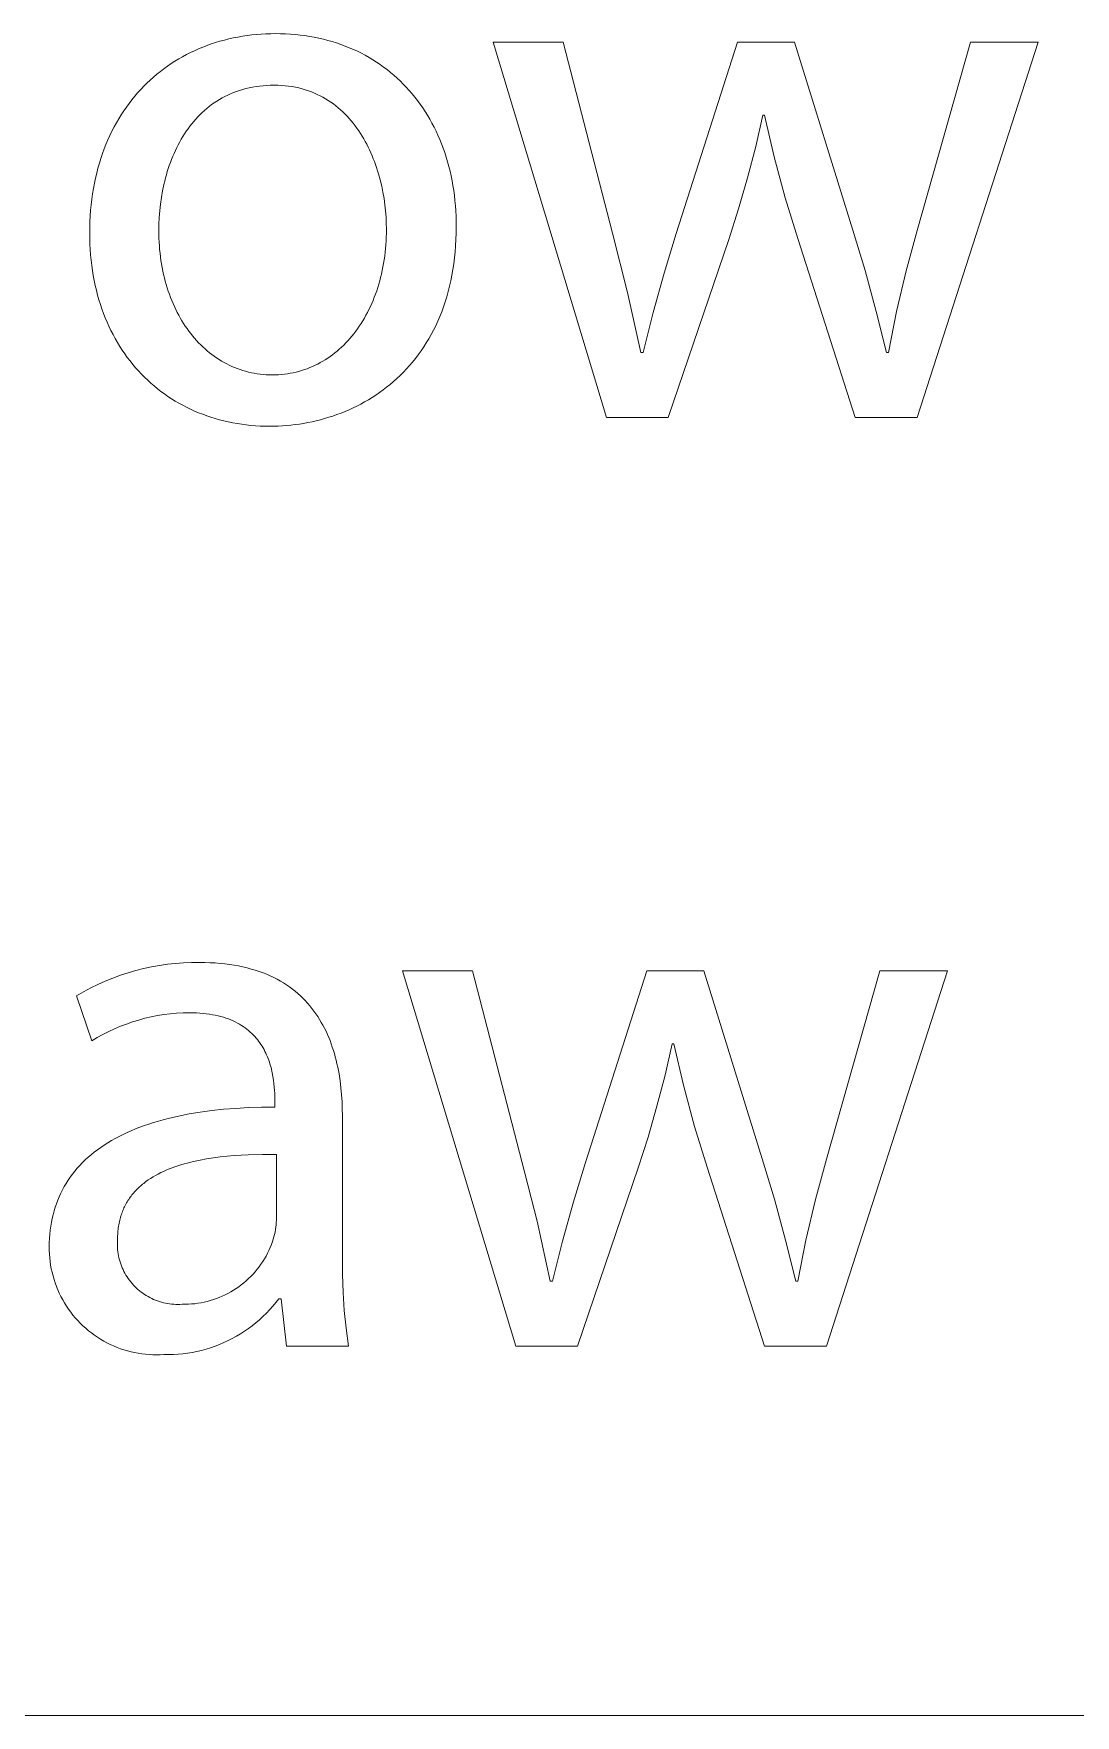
# Model space of a CAD drawing. Header units: millimetres. Extents: x 1434 to 4837, y 1889 to 4267.
# Drawn here: x 4215.5 to 4261.3, y 1889.5 to 1963.4 of the extents above; entities that cross this region are included whole.
import ezdxf

# ---------------------------------------------------------------- set-up
doc = ezdxf.new("R2010")
doc.units = ezdxf.units.MM
doc.header["$MEASUREMENT"] = 0
doc.layers.add('Domyślny', color=7, linetype='Continuous', true_color=0x000000)

msp = doc.modelspace()

# ---------------------------------------------------------------- linework, layer by layer
at = {"layer": 'Domyślny', "color": 18, "lineweight": 15, "true_color": 0x000000}
for p, q in [((4223.49, 1962.979), (4223.681, 1963.037)), ((4223.681, 1963.037), (4223.875, 1963.09)), ((4223.875, 1963.09), (4224.071, 1963.139)), ((4224.071, 1963.139), (4224.268, 1963.183)), ((4224.268, 1963.183), (4224.468, 1963.222)), ((4224.468, 1963.222), (4224.669, 1963.257)), ((4224.669, 1963.257), (4224.873, 1963.288)), ((4224.873, 1963.288), (4225.078, 1963.313)), ((4225.078, 1963.313), (4225.284, 1963.335)), ((4225.284, 1963.335), (4225.493, 1963.351)), ((4225.493, 1963.351), (4225.703, 1963.363)), ((4225.703, 1963.363), (4225.914, 1963.37)), ((4225.914, 1963.37), (4226.127, 1963.372)), ((4226.127, 1963.372), (4226.348, 1963.37)), ((4226.348, 1963.37), (4226.566, 1963.362)), ((4226.566, 1963.362), (4226.783, 1963.35)), ((4226.783, 1963.35), (4226.997, 1963.332)), ((4226.997, 1963.332), (4227.208, 1963.31)), ((4227.208, 1963.31), (4227.417, 1963.283)), ((4227.417, 1963.283), (4227.624, 1963.251)), ((4227.624, 1963.251), (4227.828, 1963.214)), ((4227.828, 1963.214), (4228.03, 1963.173)), ((4228.03, 1963.173), (4228.229, 1963.127)), ((4228.229, 1963.127), (4228.425, 1963.076)), ((4228.425, 1963.076), (4228.619, 1963.021)), ((4228.619, 1963.021), (4228.81, 1962.961)), ((4221.871, 1962.262), (4222.041, 1962.359)), ((4222.041, 1962.359), (4222.213, 1962.452)), ((4222.213, 1962.452), (4222.388, 1962.54)), ((4222.388, 1962.54), (4222.566, 1962.624)), ((4222.566, 1962.624), (4222.746, 1962.704)), ((4222.746, 1962.704), (4222.928, 1962.779)), ((4222.928, 1962.779), (4223.113, 1962.85)), ((4223.113, 1962.85), (4223.3, 1962.917)), ((4223.3, 1962.917), (4223.49, 1962.979)), ((4228.81, 1962.961), (4228.998, 1962.897)), ((4228.998, 1962.897), (4229.184, 1962.828)), ((4229.184, 1962.828), (4229.366, 1962.755)), ((4229.366, 1962.755), (4229.546, 1962.678)), ((4229.546, 1962.678), (4229.723, 1962.596)), ((4229.723, 1962.596), (4229.897, 1962.51)), ((4229.897, 1962.51), (4230.068, 1962.419)), ((4230.068, 1962.419), (4230.236, 1962.325)), ((4230.236, 1962.325), (4230.401, 1962.226)), ((4240.67, 1946.505), (4235.695, 1962.993)), ((4235.695, 1962.993), (4238.766, 1962.993)), ((4238.766, 1962.993), (4240.942, 1954.607)), ((4243.741, 1954.585), (4246.426, 1962.993)), ((4246.426, 1962.993), (4248.942, 1962.993)), ((4248.942, 1962.993), (4251.503, 1954.743)), ((4254.324, 1954.721), (4256.681, 1962.993)), ((4259.65, 1962.993), (4254.324, 1946.505)), ((4256.681, 1962.993), (4259.65, 1962.993)), ((4220.763, 1961.465), (4220.912, 1961.591)), ((4220.912, 1961.591), (4221.064, 1961.713)), ((4221.064, 1961.713), (4221.22, 1961.831)), ((4221.22, 1961.831), (4221.378, 1961.945)), ((4221.378, 1961.945), (4221.54, 1962.055)), ((4221.54, 1962.055), (4221.704, 1962.161)), ((4221.704, 1962.161), (4221.871, 1962.262)), ((4230.401, 1962.226), (4230.563, 1962.123)), ((4230.563, 1962.123), (4230.722, 1962.016)), ((4230.722, 1962.016), (4230.877, 1961.905)), ((4230.877, 1961.905), (4231.03, 1961.791)), ((4231.03, 1961.791), (4231.179, 1961.672)), ((4231.179, 1961.672), (4231.325, 1961.549)), ((4231.325, 1961.549), (4231.467, 1961.422)), ((4220.064, 1960.771), (4220.197, 1960.918)), ((4220.197, 1960.918), (4220.333, 1961.061)), ((4220.333, 1961.061), (4220.473, 1961.199)), ((4220.473, 1961.199), (4220.616, 1961.334)), ((4220.616, 1961.334), (4220.763, 1961.465)), ((4224.411, 1960.834), (4224.278, 1960.784)), ((4224.547, 1960.88), (4224.411, 1960.834)), ((4224.685, 1960.922), (4224.547, 1960.88)), ((4224.826, 1960.96), (4224.685, 1960.922)), ((4224.97, 1960.993), (4224.826, 1960.96)), ((4225.117, 1961.023), (4224.97, 1960.993)), ((4225.267, 1961.048), (4225.117, 1961.023)), ((4225.419, 1961.069), (4225.267, 1961.048)), ((4225.575, 1961.085), (4225.419, 1961.069)), ((4225.733, 1961.096), (4225.575, 1961.085)), ((4225.895, 1961.104), (4225.733, 1961.096)), ((4226.059, 1961.106), (4225.895, 1961.104)), ((4226.223, 1961.103), (4226.059, 1961.106)), ((4226.385, 1961.096), (4226.223, 1961.103)), ((4226.543, 1961.083), (4226.385, 1961.096)), ((4226.699, 1961.066), (4226.543, 1961.083)), ((4226.851, 1961.043), (4226.699, 1961.066)), ((4227, 1961.016), (4226.851, 1961.043)), ((4227.146, 1960.985), (4227, 1961.016)), ((4227.289, 1960.949), (4227.146, 1960.985)), ((4227.429, 1960.908), (4227.289, 1960.949)), ((4227.567, 1960.863), (4227.429, 1960.908)), ((4227.701, 1960.814), (4227.567, 1960.863)), ((4227.832, 1960.761), (4227.701, 1960.814)), ((4231.467, 1961.422), (4231.607, 1961.292)), ((4231.607, 1961.292), (4231.742, 1961.158)), ((4231.742, 1961.158), (4231.875, 1961.02)), ((4231.875, 1961.02), (4232.004, 1960.878)), ((4232.004, 1960.878), (4232.129, 1960.733)), ((4219.452, 1959.977), (4219.567, 1960.144)), ((4219.567, 1960.144), (4219.686, 1960.307)), ((4219.686, 1960.307), (4219.808, 1960.465)), ((4219.808, 1960.465), (4219.934, 1960.62)), ((4219.934, 1960.62), (4220.064, 1960.771)), ((4223.105, 1960.087), (4223.002, 1959.999)), ((4223.21, 1960.172), (4223.105, 1960.087)), ((4223.317, 1960.254), (4223.21, 1960.172)), ((4223.428, 1960.332), (4223.317, 1960.254)), ((4223.541, 1960.407), (4223.428, 1960.332)), ((4223.657, 1960.479), (4223.541, 1960.407)), ((4223.776, 1960.547), (4223.657, 1960.479)), ((4223.897, 1960.612), (4223.776, 1960.547)), ((4224.022, 1960.673), (4223.897, 1960.612)), ((4224.149, 1960.73), (4224.022, 1960.673)), ((4224.278, 1960.784), (4224.149, 1960.73)), ((4227.96, 1960.704), (4227.832, 1960.761)), ((4228.085, 1960.643), (4227.96, 1960.704)), ((4228.208, 1960.578), (4228.085, 1960.643)), ((4228.327, 1960.51), (4228.208, 1960.578)), ((4228.444, 1960.438), (4228.327, 1960.51)), ((4228.557, 1960.362), (4228.444, 1960.438)), ((4228.668, 1960.283), (4228.557, 1960.362)), ((4228.776, 1960.201), (4228.668, 1960.283)), ((4228.882, 1960.115), (4228.776, 1960.201)), ((4228.984, 1960.027), (4228.882, 1960.115)), ((4232.129, 1960.733), (4232.251, 1960.584)), ((4232.251, 1960.584), (4232.369, 1960.431)), ((4232.369, 1960.431), (4232.484, 1960.275)), ((4232.484, 1960.275), (4232.595, 1960.116)), ((4232.595, 1960.116), (4232.702, 1959.953)), ((4219.03, 1959.272), (4219.129, 1959.454)), ((4219.129, 1959.454), (4219.233, 1959.632)), ((4219.233, 1959.632), (4219.341, 1959.807)), ((4219.341, 1959.807), (4219.452, 1959.977)), ((4222.444, 1959.412), (4222.36, 1959.305)), ((4222.53, 1959.517), (4222.444, 1959.412)), ((4222.619, 1959.619), (4222.53, 1959.517)), ((4222.711, 1959.718), (4222.619, 1959.619)), ((4222.805, 1959.815), (4222.711, 1959.718)), ((4222.902, 1959.908), (4222.805, 1959.815)), ((4223.002, 1959.999), (4222.902, 1959.908)), ((4229.084, 1959.935), (4228.984, 1960.027)), ((4229.181, 1959.84), (4229.084, 1959.935)), ((4229.275, 1959.743), (4229.181, 1959.84)), ((4229.366, 1959.643), (4229.275, 1959.743)), ((4229.455, 1959.54), (4229.366, 1959.643)), ((4229.541, 1959.434), (4229.455, 1959.54)), ((4229.625, 1959.327), (4229.541, 1959.434)), ((4229.705, 1959.217), (4229.625, 1959.327)), ((4232.702, 1959.953), (4232.806, 1959.786)), ((4232.806, 1959.786), (4232.906, 1959.617)), ((4232.906, 1959.617), (4233.002, 1959.444)), ((4233.002, 1959.444), (4233.094, 1959.267)), ((4247.548, 1959.786), (4247.233, 1958.408)), ((4247.616, 1959.786), (4247.548, 1959.786)), ((4248.043, 1957.964), (4247.616, 1959.786)), ((4218.672, 1958.506), (4218.755, 1958.703)), ((4218.755, 1958.703), (4218.842, 1958.896)), ((4218.842, 1958.896), (4218.934, 1959.086)), ((4218.934, 1959.086), (4219.03, 1959.272)), ((4221.912, 1958.613), (4221.846, 1958.491)), ((4221.98, 1958.734), (4221.912, 1958.613)), ((4222.051, 1958.852), (4221.98, 1958.734)), ((4222.124, 1958.969), (4222.051, 1958.852)), ((4222.2, 1959.083), (4222.124, 1958.969)), ((4222.279, 1959.195), (4222.2, 1959.083)), ((4222.36, 1959.305), (4222.279, 1959.195)), ((4229.784, 1959.104), (4229.705, 1959.217)), ((4229.859, 1958.99), (4229.784, 1959.104)), ((4229.932, 1958.873), (4229.859, 1958.99)), ((4230.002, 1958.755), (4229.932, 1958.873)), ((4230.07, 1958.634), (4230.002, 1958.755)), ((4230.135, 1958.512), (4230.07, 1958.634)), ((4233.094, 1959.267), (4233.182, 1959.088)), ((4233.182, 1959.088), (4233.266, 1958.905)), ((4233.266, 1958.905), (4233.347, 1958.719)), ((4233.347, 1958.719), (4233.423, 1958.53)), ((4218.382, 1957.68), (4218.448, 1957.892)), ((4218.448, 1957.892), (4218.518, 1958.1)), ((4218.518, 1958.1), (4218.593, 1958.305)), ((4218.593, 1958.305), (4218.672, 1958.506)), ((4221.555, 1957.85), (4221.504, 1957.717)), ((4221.608, 1957.982), (4221.555, 1957.85)), ((4221.664, 1958.111), (4221.608, 1957.982)), ((4221.722, 1958.24), (4221.664, 1958.111)), ((4221.783, 1958.366), (4221.722, 1958.24)), ((4221.846, 1958.491), (4221.783, 1958.366)), ((4230.198, 1958.389), (4230.135, 1958.512)), ((4230.258, 1958.263), (4230.198, 1958.389)), ((4230.316, 1958.137), (4230.258, 1958.263)), ((4230.371, 1958.009), (4230.316, 1958.137)), ((4230.424, 1957.879), (4230.371, 1958.009)), ((4230.474, 1957.749), (4230.424, 1957.879)), ((4233.423, 1958.53), (4233.495, 1958.338)), ((4233.495, 1958.338), (4233.563, 1958.143)), ((4233.563, 1958.143), (4233.627, 1957.945)), ((4233.627, 1957.945), (4233.687, 1957.744)), ((4247.233, 1958.408), (4246.878, 1957.039)), ((4248.53, 1956.158), (4248.043, 1957.964)), ((4218.211, 1957.022), (4218.263, 1957.245)), ((4218.263, 1957.245), (4218.32, 1957.464)), ((4218.32, 1957.464), (4218.382, 1957.68)), ((4221.326, 1957.172), (4221.288, 1957.033)), ((4221.367, 1957.31), (4221.326, 1957.172)), ((4221.41, 1957.447), (4221.367, 1957.31)), ((4221.456, 1957.583), (4221.41, 1957.447)), ((4221.504, 1957.717), (4221.456, 1957.583)), ((4230.522, 1957.617), (4230.474, 1957.749)), ((4230.568, 1957.485), (4230.522, 1957.617)), ((4230.611, 1957.351), (4230.568, 1957.485)), ((4230.652, 1957.217), (4230.611, 1957.351)), ((4230.726, 1956.947), (4230.652, 1957.217)), ((4233.687, 1957.744), (4233.743, 1957.541)), ((4233.743, 1957.541), (4233.795, 1957.334)), ((4233.795, 1957.334), (4233.842, 1957.125)), ((4233.842, 1957.125), (4233.885, 1956.912)), ((4218.083, 1956.333), (4218.121, 1956.566)), ((4218.121, 1956.566), (4218.164, 1956.796)), ((4218.164, 1956.796), (4218.211, 1957.022)), ((4221.158, 1956.466), (4221.107, 1956.178)), ((4221.218, 1956.751), (4221.158, 1956.466)), ((4221.252, 1956.893), (4221.218, 1956.751)), ((4221.288, 1957.033), (4221.252, 1956.893)), ((4230.791, 1956.675), (4230.726, 1956.947)), ((4230.847, 1956.402), (4230.791, 1956.675)), ((4230.894, 1956.128), (4230.847, 1956.402)), ((4233.885, 1956.912), (4233.923, 1956.697)), ((4233.923, 1956.697), (4233.957, 1956.48)), ((4233.957, 1956.48), (4233.987, 1956.259)), ((4246.878, 1957.039), (4246.484, 1955.681)), ((4217.998, 1955.611), (4218.022, 1955.855)), ((4218.022, 1955.855), (4218.05, 1956.096)), ((4218.05, 1956.096), (4218.083, 1956.333)), ((4221.066, 1955.887), (4221.034, 1955.595)), ((4221.107, 1956.178), (4221.066, 1955.887)), ((4230.933, 1955.855), (4230.894, 1956.128)), ((4230.962, 1955.583), (4230.933, 1955.855)), ((4233.987, 1956.259), (4234.012, 1956.037)), ((4234.012, 1956.037), (4234.033, 1955.811)), ((4234.033, 1955.811), (4234.049, 1955.583)), ((4246.484, 1955.681), (4246.052, 1954.335)), ((4249.078, 1954.369), (4248.53, 1956.158)), ((4217.959, 1954.859), (4217.967, 1955.113)), ((4217.967, 1955.113), (4217.98, 1955.364)), ((4217.98, 1955.364), (4217.998, 1955.611)), ((4220.998, 1955.008), (4220.994, 1954.715)), ((4221.012, 1955.302), (4220.998, 1955.008)), ((4221.034, 1955.595), (4221.012, 1955.302)), ((4230.983, 1955.313), (4230.962, 1955.583)), ((4230.995, 1955.046), (4230.983, 1955.313)), ((4230.999, 1954.783), (4230.995, 1955.046)), ((4234.049, 1955.583), (4234.061, 1955.353)), ((4234.061, 1955.353), (4234.068, 1955.12)), ((4234.068, 1955.12), (4234.07, 1954.885)), ((4217.957, 1954.602), (4217.959, 1954.859)), ((4217.959, 1954.359), (4217.957, 1954.602)), ((4217.967, 1954.12), (4217.959, 1954.359)), ((4220.994, 1954.715), (4220.995, 1954.547)), ((4220.995, 1954.547), (4221, 1954.38)), ((4221, 1954.38), (4221.007, 1954.214)), ((4221.007, 1954.214), (4221.018, 1954.05)), ((4230.974, 1954.098), (4230.985, 1954.267)), ((4230.985, 1954.267), (4230.993, 1954.438)), ((4230.993, 1954.438), (4230.998, 1954.609)), ((4230.998, 1954.609), (4230.999, 1954.783)), ((4234.058, 1954.323), (4234.043, 1954.05)), ((4234.067, 1954.602), (4234.058, 1954.323)), ((4234.07, 1954.885), (4234.067, 1954.602)), ((4240.942, 1954.607), (4241.604, 1951.995)), ((4243.209, 1952.856), (4243.741, 1954.585)), ((4246.052, 1954.335), (4243.389, 1946.505)), ((4251.605, 1946.505), (4249.078, 1954.369)), ((4251.503, 1954.743), (4252.043, 1952.963)), ((4253.846, 1952.948), (4254.324, 1954.721)), ((4217.979, 1953.883), (4217.967, 1954.12)), ((4217.996, 1953.649), (4217.979, 1953.883)), ((4218.018, 1953.418), (4217.996, 1953.649)), ((4218.045, 1953.191), (4218.018, 1953.418)), ((4221.018, 1954.05), (4221.031, 1953.887)), ((4221.031, 1953.887), (4221.047, 1953.726)), ((4221.047, 1953.726), (4221.066, 1953.566)), ((4221.066, 1953.566), (4221.088, 1953.408)), ((4230.876, 1953.281), (4230.901, 1953.441)), ((4230.901, 1953.441), (4230.924, 1953.603)), ((4230.924, 1953.603), (4230.944, 1953.766)), ((4230.944, 1953.766), (4230.961, 1953.931)), ((4230.961, 1953.931), (4230.974, 1954.098)), ((4233.995, 1953.519), (4233.962, 1953.26)), ((4234.022, 1953.782), (4233.995, 1953.519)), ((4234.043, 1954.05), (4234.022, 1953.782)), ((4218.077, 1952.966), (4218.045, 1953.191)), ((4218.113, 1952.744), (4218.077, 1952.966)), ((4218.154, 1952.525), (4218.113, 1952.744)), ((4221.088, 1953.408), (4221.113, 1953.252)), ((4221.113, 1953.252), (4221.141, 1953.097)), ((4221.141, 1953.097), (4221.171, 1952.944)), ((4221.171, 1952.944), (4221.204, 1952.792)), ((4221.204, 1952.792), (4221.24, 1952.643)), ((4230.745, 1952.659), (4230.782, 1952.812)), ((4230.782, 1952.812), (4230.816, 1952.966)), ((4230.816, 1952.966), (4230.847, 1953.122)), ((4230.847, 1953.122), (4230.876, 1953.281)), ((4233.881, 1952.758), (4233.832, 1952.515)), ((4233.924, 1953.007), (4233.881, 1952.758)), ((4233.962, 1953.26), (4233.924, 1953.007)), ((4242.721, 1951.114), (4243.209, 1952.856)), ((4252.043, 1952.963), (4252.534, 1951.168)), ((4253.427, 1951.161), (4253.846, 1952.948)), ((4218.199, 1952.31), (4218.154, 1952.525)), ((4218.249, 1952.097), (4218.199, 1952.31)), ((4218.303, 1951.888), (4218.249, 1952.097)), ((4221.24, 1952.643), (4221.278, 1952.495)), ((4221.278, 1952.495), (4221.32, 1952.349)), ((4221.32, 1952.349), (4221.363, 1952.205)), ((4221.363, 1952.205), (4221.41, 1952.063)), ((4221.41, 1952.063), (4221.458, 1951.923)), ((4230.521, 1951.928), (4230.571, 1952.07)), ((4230.571, 1952.07), (4230.618, 1952.215)), ((4230.618, 1952.215), (4230.663, 1952.361)), ((4230.663, 1952.361), (4230.705, 1952.509)), ((4230.705, 1952.509), (4230.745, 1952.659)), ((4233.718, 1952.042), (4233.654, 1951.813)), ((4233.778, 1952.276), (4233.718, 1952.042)), ((4233.832, 1952.515), (4233.778, 1952.276)), ((4241.604, 1951.995), (4242.177, 1949.361)), ((4218.362, 1951.682), (4218.303, 1951.888)), ((4218.425, 1951.479), (4218.362, 1951.682)), ((4218.492, 1951.279), (4218.425, 1951.479)), ((4218.563, 1951.083), (4218.492, 1951.279)), ((4221.458, 1951.923), (4221.51, 1951.785)), ((4221.51, 1951.785), (4221.564, 1951.649)), ((4221.564, 1951.649), (4221.62, 1951.515)), ((4221.62, 1951.515), (4221.679, 1951.384)), ((4221.679, 1951.384), (4221.74, 1951.254)), ((4221.74, 1951.254), (4221.804, 1951.127)), ((4230.168, 1951.124), (4230.232, 1951.252)), ((4230.232, 1951.252), (4230.295, 1951.383)), ((4230.295, 1951.383), (4230.355, 1951.516)), ((4230.355, 1951.516), (4230.413, 1951.651)), ((4230.413, 1951.651), (4230.468, 1951.789)), ((4230.468, 1951.789), (4230.521, 1951.928)), ((4233.51, 1951.369), (4233.431, 1951.154)), ((4233.585, 1951.588), (4233.51, 1951.369)), ((4233.654, 1951.813), (4233.585, 1951.588)), ((4218.639, 1950.89), (4218.563, 1951.083)), ((4218.718, 1950.7), (4218.639, 1950.89)), ((4218.802, 1950.514), (4218.718, 1950.7)), ((4218.89, 1950.331), (4218.802, 1950.514)), ((4221.804, 1951.127), (4221.87, 1951.002)), ((4221.87, 1951.002), (4221.938, 1950.88)), ((4221.938, 1950.88), (4222.009, 1950.76)), ((4222.009, 1950.76), (4222.082, 1950.642)), ((4222.082, 1950.642), (4222.157, 1950.527)), ((4222.157, 1950.527), (4222.234, 1950.414)), ((4229.73, 1950.406), (4229.808, 1950.52)), ((4229.808, 1950.52), (4229.885, 1950.635)), ((4229.885, 1950.635), (4229.959, 1950.754)), ((4229.959, 1950.754), (4230.031, 1950.875)), ((4230.031, 1950.875), (4230.1, 1950.998)), ((4230.1, 1950.998), (4230.168, 1951.124)), ((4233.167, 1950.539), (4233.07, 1950.343)), ((4233.259, 1950.739), (4233.167, 1950.539)), ((4233.348, 1950.944), (4233.259, 1950.739)), ((4233.431, 1951.154), (4233.348, 1950.944)), ((4242.279, 1949.361), (4242.721, 1951.114)), ((4252.534, 1951.168), (4252.976, 1949.361)), ((4253.067, 1949.361), (4253.427, 1951.161)), ((4218.981, 1950.152), (4218.89, 1950.331)), ((4219.077, 1949.976), (4218.981, 1950.152)), ((4219.176, 1949.803), (4219.077, 1949.976)), ((4219.279, 1949.634), (4219.176, 1949.803)), ((4222.234, 1950.414), (4222.314, 1950.304)), ((4222.314, 1950.304), (4222.396, 1950.196)), ((4222.396, 1950.196), (4222.48, 1950.092)), ((4222.48, 1950.092), (4222.566, 1949.989)), ((4222.566, 1949.989), (4222.654, 1949.89)), ((4222.654, 1949.89), (4222.744, 1949.793)), ((4222.744, 1949.793), (4222.836, 1949.699)), ((4229.121, 1949.69), (4229.214, 1949.784)), ((4229.214, 1949.784), (4229.305, 1949.881)), ((4229.305, 1949.881), (4229.394, 1949.98)), ((4229.394, 1949.98), (4229.481, 1950.083)), ((4229.481, 1950.083), (4229.566, 1950.188)), ((4229.566, 1950.188), (4229.649, 1950.296)), ((4229.649, 1950.296), (4229.73, 1950.406)), ((4232.754, 1949.784), (4232.64, 1949.607)), ((4232.863, 1949.966), (4232.754, 1949.784)), ((4232.969, 1950.152), (4232.863, 1949.966)), ((4233.07, 1950.343), (4232.969, 1950.152)), ((4219.386, 1949.469), (4219.279, 1949.634)), ((4219.496, 1949.307), (4219.386, 1949.469)), ((4219.61, 1949.149), (4219.496, 1949.307)), ((4219.728, 1948.994), (4219.61, 1949.149)), ((4219.849, 1948.843), (4219.728, 1948.994)), ((4222.836, 1949.699), (4222.931, 1949.608)), ((4222.931, 1949.608), (4223.027, 1949.52)), ((4223.027, 1949.52), (4223.125, 1949.435)), ((4223.125, 1949.435), (4223.225, 1949.352)), ((4223.225, 1949.352), (4223.327, 1949.273)), ((4223.327, 1949.273), (4223.431, 1949.197)), ((4223.431, 1949.197), (4223.536, 1949.124)), ((4223.536, 1949.124), (4223.644, 1949.054)), ((4223.644, 1949.054), (4223.753, 1948.987)), ((4223.753, 1948.987), (4223.864, 1948.924)), ((4228.09, 1948.918), (4228.201, 1948.981)), ((4228.201, 1948.981), (4228.31, 1949.047)), ((4228.31, 1949.047), (4228.418, 1949.117)), ((4228.418, 1949.117), (4228.524, 1949.19)), ((4228.524, 1949.19), (4228.628, 1949.265)), ((4228.628, 1949.265), (4228.73, 1949.344)), ((4228.73, 1949.344), (4228.83, 1949.426)), ((4228.83, 1949.426), (4228.929, 1949.511)), ((4228.929, 1949.511), (4229.026, 1949.599)), ((4229.026, 1949.599), (4229.121, 1949.69)), ((4232.278, 1949.103), (4232.15, 1948.945)), ((4232.402, 1949.266), (4232.278, 1949.103)), ((4232.523, 1949.434), (4232.402, 1949.266)), ((4232.64, 1949.607), (4232.523, 1949.434)), ((4242.177, 1949.361), (4242.279, 1949.361)), ((4252.976, 1949.361), (4253.067, 1949.361)), ((4219.974, 1948.696), (4219.849, 1948.843)), ((4220.102, 1948.553), (4219.974, 1948.696)), ((4220.233, 1948.413), (4220.102, 1948.553)), ((4220.367, 1948.277), (4220.233, 1948.413)), ((4220.505, 1948.145), (4220.367, 1948.277)), ((4223.864, 1948.924), (4223.977, 1948.864)), ((4223.977, 1948.864), (4224.091, 1948.807)), ((4224.091, 1948.807), (4224.207, 1948.753)), ((4224.207, 1948.753), (4224.325, 1948.703)), ((4224.325, 1948.703), (4224.444, 1948.656)), ((4224.444, 1948.656), (4224.565, 1948.613)), ((4224.565, 1948.613), (4224.687, 1948.573)), ((4224.687, 1948.573), (4224.811, 1948.537)), ((4224.811, 1948.537), (4224.937, 1948.505)), ((4224.937, 1948.505), (4225.064, 1948.476)), ((4225.064, 1948.476), (4225.192, 1948.451)), ((4225.192, 1948.451), (4225.322, 1948.43)), ((4225.322, 1948.43), (4225.453, 1948.412)), ((4225.453, 1948.412), (4225.585, 1948.398)), ((4225.585, 1948.398), (4225.719, 1948.388)), ((4225.719, 1948.388), (4225.854, 1948.383)), ((4225.854, 1948.383), (4225.991, 1948.381)), ((4225.991, 1948.381), (4226.124, 1948.382)), ((4226.124, 1948.382), (4226.256, 1948.388)), ((4226.256, 1948.388), (4226.388, 1948.398)), ((4226.388, 1948.398), (4226.518, 1948.412)), ((4226.518, 1948.412), (4226.647, 1948.429)), ((4226.647, 1948.429), (4226.774, 1948.45)), ((4226.774, 1948.45), (4226.901, 1948.475)), ((4226.901, 1948.475), (4227.026, 1948.503)), ((4227.026, 1948.503), (4227.15, 1948.535)), ((4227.15, 1948.535), (4227.272, 1948.571)), ((4227.272, 1948.571), (4227.394, 1948.61)), ((4227.394, 1948.61), (4227.513, 1948.653)), ((4227.513, 1948.653), (4227.632, 1948.699)), ((4227.632, 1948.699), (4227.749, 1948.749)), ((4227.749, 1948.749), (4227.864, 1948.802)), ((4227.864, 1948.802), (4227.978, 1948.858)), ((4227.978, 1948.858), (4228.09, 1948.918)), ((4231.604, 1948.355), (4231.46, 1948.219)), ((4231.745, 1948.496), (4231.604, 1948.355)), ((4231.883, 1948.641), (4231.745, 1948.496)), ((4232.018, 1948.79), (4231.883, 1948.641)), ((4232.15, 1948.945), (4232.018, 1948.79)), ((4220.646, 1948.017), (4220.505, 1948.145)), ((4220.79, 1947.893), (4220.646, 1948.017)), ((4220.937, 1947.773), (4220.79, 1947.893)), ((4221.088, 1947.657), (4220.937, 1947.773)), ((4221.241, 1947.544), (4221.088, 1947.657)), ((4221.397, 1947.436), (4221.241, 1947.544)), ((4230.697, 1947.605), (4230.537, 1947.496)), ((4230.855, 1947.719), (4230.697, 1947.605)), ((4231.01, 1947.838), (4230.855, 1947.719)), ((4231.163, 1947.96), (4231.01, 1947.838)), ((4231.313, 1948.087), (4231.163, 1947.96)), ((4231.46, 1948.219), (4231.313, 1948.087)), ((4221.555, 1947.332), (4221.397, 1947.436)), ((4221.717, 1947.232), (4221.555, 1947.332)), ((4221.881, 1947.136), (4221.717, 1947.232)), ((4222.048, 1947.044), (4221.881, 1947.136)), ((4222.218, 1946.956), (4222.048, 1947.044)), ((4222.39, 1946.873), (4222.218, 1946.956)), ((4222.565, 1946.793), (4222.39, 1946.873)), ((4222.742, 1946.719), (4222.565, 1946.793)), ((4229.182, 1946.775), (4229.005, 1946.704)), ((4229.357, 1946.85), (4229.182, 1946.775)), ((4229.531, 1946.929), (4229.357, 1946.85)), ((4229.704, 1947.013), (4229.531, 1946.929)), ((4229.874, 1947.101), (4229.704, 1947.013)), ((4230.043, 1947.193), (4229.874, 1947.101)), ((4230.21, 1947.29), (4230.043, 1947.193)), ((4230.374, 1947.39), (4230.21, 1947.29)), ((4230.537, 1947.496), (4230.374, 1947.39)), ((4222.922, 1946.648), (4222.742, 1946.719)), ((4223.103, 1946.582), (4222.922, 1946.648)), ((4223.288, 1946.52), (4223.103, 1946.582)), ((4223.474, 1946.462), (4223.288, 1946.52)), ((4223.663, 1946.409), (4223.474, 1946.462)), ((4223.853, 1946.36), (4223.663, 1946.409)), ((4224.046, 1946.316), (4223.853, 1946.36)), ((4224.241, 1946.276), (4224.046, 1946.316)), ((4224.438, 1946.241), (4224.241, 1946.276)), ((4224.637, 1946.211), (4224.438, 1946.241)), ((4224.837, 1946.185), (4224.637, 1946.211)), ((4225.04, 1946.164), (4224.837, 1946.185)), ((4225.244, 1946.147), (4225.04, 1946.164)), ((4225.45, 1946.135), (4225.244, 1946.147)), ((4225.657, 1946.128), (4225.45, 1946.135)), ((4225.866, 1946.126), (4225.657, 1946.128)), ((4226.053, 1946.127), (4225.866, 1946.126)), ((4226.24, 1946.133), (4226.053, 1946.127)), ((4226.427, 1946.143), (4226.24, 1946.133)), ((4226.614, 1946.157), (4226.427, 1946.143)), ((4226.801, 1946.175), (4226.614, 1946.157)), ((4226.988, 1946.196), (4226.801, 1946.175)), ((4227.174, 1946.222), (4226.988, 1946.196)), ((4227.361, 1946.252), (4227.174, 1946.222)), ((4227.546, 1946.286), (4227.361, 1946.252)), ((4227.732, 1946.324), (4227.546, 1946.286)), ((4227.916, 1946.365), (4227.732, 1946.324)), ((4228.1, 1946.411), (4227.916, 1946.365)), ((4228.283, 1946.462), (4228.1, 1946.411)), ((4228.465, 1946.516), (4228.283, 1946.462)), ((4228.646, 1946.574), (4228.465, 1946.516)), ((4228.826, 1946.637), (4228.646, 1946.574)), ((4229.005, 1946.704), (4228.826, 1946.637)), ((4243.389, 1946.505), (4240.67, 1946.505)), ((4254.324, 1946.505), (4251.605, 1946.505)), ((4220.671, 1922.375), (4221.02, 1922.438)), ((4221.02, 1922.438), (4221.37, 1922.488)), ((4221.37, 1922.488), (4221.723, 1922.526)), ((4221.723, 1922.526), (4222.076, 1922.552)), ((4222.076, 1922.552), (4222.431, 1922.566)), ((4222.431, 1922.566), (4222.785, 1922.567)), ((4222.785, 1922.567), (4223.019, 1922.565)), ((4223.019, 1922.565), (4223.247, 1922.557)), ((4223.247, 1922.557), (4223.469, 1922.545)), ((4223.469, 1922.545), (4223.687, 1922.528)), ((4223.687, 1922.528), (4223.898, 1922.506)), ((4223.898, 1922.506), (4224.105, 1922.479)), ((4224.105, 1922.479), (4224.306, 1922.448)), ((4224.306, 1922.448), (4224.503, 1922.413)), ((4224.503, 1922.413), (4224.694, 1922.373)), ((4218.318, 1921.605), (4218.642, 1921.75)), ((4218.642, 1921.75), (4218.97, 1921.883)), ((4218.97, 1921.883), (4219.303, 1922.005)), ((4219.303, 1922.005), (4219.64, 1922.115)), ((4219.64, 1922.115), (4219.98, 1922.214)), ((4219.98, 1922.214), (4220.324, 1922.301)), ((4220.324, 1922.301), (4220.671, 1922.375)), ((4224.694, 1922.373), (4224.88, 1922.329)), ((4224.88, 1922.329), (4225.061, 1922.28)), ((4225.061, 1922.28), (4225.237, 1922.227)), ((4225.237, 1922.227), (4225.408, 1922.171)), ((4225.408, 1922.171), (4225.575, 1922.11)), ((4225.575, 1922.11), (4225.736, 1922.046)), ((4225.736, 1922.046), (4225.893, 1921.977)), ((4225.893, 1921.977), (4226.046, 1921.905)), ((4226.046, 1921.905), (4226.193, 1921.83)), ((4226.193, 1921.83), (4226.337, 1921.75)), ((4226.337, 1921.75), (4226.476, 1921.668)), ((4226.476, 1921.668), (4226.61, 1921.581)), ((4236.686, 1905.715), (4231.711, 1922.202)), ((4231.711, 1922.202), (4234.782, 1922.202)), ((4234.782, 1922.202), (4236.958, 1913.817)), ((4239.756, 1913.783), (4242.442, 1922.202)), ((4242.442, 1922.202), (4244.958, 1922.202)), ((4244.958, 1922.202), (4247.519, 1913.942)), ((4250.34, 1913.93), (4252.697, 1922.202)), ((4255.666, 1922.202), (4250.34, 1905.715)), ((4252.697, 1922.202), (4255.666, 1922.202)), ((4217.38, 1921.105), (4217.687, 1921.283)), ((4218.048, 1919.122), (4217.38, 1921.105)), ((4217.687, 1921.283), (4218, 1921.45)), ((4218, 1921.45), (4218.318, 1921.605)), ((4226.61, 1921.581), (4226.74, 1921.492)), ((4226.74, 1921.492), (4226.866, 1921.399)), ((4226.866, 1921.399), (4226.987, 1921.303)), ((4226.987, 1921.303), (4227.105, 1921.204)), ((4227.105, 1921.204), (4227.218, 1921.102)), ((4227.218, 1921.102), (4227.327, 1920.998)), ((4227.327, 1920.998), (4227.433, 1920.89)), ((4220.658, 1920.177), (4220.383, 1920.113)), ((4220.936, 1920.231), (4220.658, 1920.177)), ((4221.215, 1920.276), (4220.936, 1920.231)), ((4221.496, 1920.311), (4221.215, 1920.276)), ((4221.778, 1920.336), (4221.496, 1920.311)), ((4222.06, 1920.352), (4221.778, 1920.336)), ((4222.343, 1920.357), (4222.06, 1920.352)), ((4222.499, 1920.356), (4222.343, 1920.357)), ((4222.651, 1920.35), (4222.499, 1920.356)), ((4222.798, 1920.342), (4222.651, 1920.35)), ((4222.942, 1920.33), (4222.798, 1920.342)), ((4223.081, 1920.314), (4222.942, 1920.33)), ((4223.216, 1920.296), (4223.081, 1920.314)), ((4223.347, 1920.274), (4223.216, 1920.296)), ((4223.474, 1920.25), (4223.347, 1920.274)), ((4223.597, 1920.222), (4223.474, 1920.25)), ((4223.716, 1920.192), (4223.597, 1920.222)), ((4223.832, 1920.158), (4223.716, 1920.192)), ((4227.433, 1920.89), (4227.534, 1920.779)), ((4227.534, 1920.779), (4227.631, 1920.666)), ((4227.631, 1920.666), (4227.725, 1920.551)), ((4227.725, 1920.551), (4227.815, 1920.433)), ((4227.815, 1920.433), (4227.901, 1920.312)), ((4227.901, 1920.312), (4227.984, 1920.189)), ((4227.984, 1920.189), (4228.063, 1920.064)), ((4218.791, 1919.533), (4218.539, 1919.405)), ((4219.047, 1919.652), (4218.791, 1919.533)), ((4219.308, 1919.763), (4219.047, 1919.652)), ((4219.572, 1919.864), (4219.308, 1919.763)), ((4219.839, 1919.956), (4219.572, 1919.864)), ((4220.11, 1920.039), (4219.839, 1919.956)), ((4220.383, 1920.113), (4220.11, 1920.039)), ((4223.943, 1920.123), (4223.832, 1920.158)), ((4224.051, 1920.084), (4223.943, 1920.123)), ((4224.156, 1920.043), (4224.051, 1920.084)), ((4224.256, 1919.999), (4224.156, 1920.043)), ((4224.354, 1919.954), (4224.256, 1919.999)), ((4224.448, 1919.905), (4224.354, 1919.954)), ((4224.538, 1919.855), (4224.448, 1919.905)), ((4224.625, 1919.803), (4224.538, 1919.855)), ((4224.709, 1919.748), (4224.625, 1919.803)), ((4224.79, 1919.691), (4224.709, 1919.748)), ((4224.868, 1919.633), (4224.79, 1919.691)), ((4224.942, 1919.573), (4224.868, 1919.633)), ((4225.014, 1919.511), (4224.942, 1919.573)), ((4225.082, 1919.447), (4225.014, 1919.511)), ((4225.148, 1919.382), (4225.082, 1919.447)), ((4228.063, 1920.064), (4228.138, 1919.937)), ((4228.138, 1919.937), (4228.21, 1919.807)), ((4228.21, 1919.807), (4228.279, 1919.676)), ((4228.279, 1919.676), (4228.344, 1919.542)), ((4228.344, 1919.542), (4228.406, 1919.407)), ((4218.291, 1919.268), (4218.048, 1919.122)), ((4218.539, 1919.405), (4218.291, 1919.268)), ((4225.211, 1919.315), (4225.148, 1919.382)), ((4225.271, 1919.247), (4225.211, 1919.315)), ((4225.328, 1919.178), (4225.271, 1919.247)), ((4225.383, 1919.107), (4225.328, 1919.178)), ((4225.435, 1919.035), (4225.383, 1919.107)), ((4225.485, 1918.962), (4225.435, 1919.035)), ((4225.532, 1918.888), (4225.485, 1918.962)), ((4225.577, 1918.813), (4225.532, 1918.888)), ((4225.619, 1918.738), (4225.577, 1918.813)), ((4225.659, 1918.661), (4225.619, 1918.738)), ((4228.406, 1919.407), (4228.465, 1919.27)), ((4228.465, 1919.27), (4228.52, 1919.132)), ((4228.52, 1919.132), (4228.573, 1918.991)), ((4228.573, 1918.991), (4228.622, 1918.85)), ((4228.622, 1918.85), (4228.669, 1918.707)), ((4228.669, 1918.707), (4228.712, 1918.562)), ((4243.564, 1918.995), (4243.248, 1917.617)), ((4243.632, 1918.995), (4243.564, 1918.995)), ((4244.058, 1917.17), (4243.632, 1918.995)), ((4225.697, 1918.584), (4225.659, 1918.661)), ((4225.732, 1918.506), (4225.697, 1918.584)), ((4225.766, 1918.428), (4225.732, 1918.506)), ((4225.798, 1918.35), (4225.766, 1918.428)), ((4225.827, 1918.27), (4225.798, 1918.35)), ((4225.855, 1918.191), (4225.827, 1918.27)), ((4225.88, 1918.112), (4225.855, 1918.191)), ((4225.904, 1918.032), (4225.88, 1918.112)), ((4225.926, 1917.952), (4225.904, 1918.032)), ((4225.947, 1917.873), (4225.926, 1917.952)), ((4228.712, 1918.562), (4228.753, 1918.416)), ((4228.753, 1918.416), (4228.791, 1918.269)), ((4228.791, 1918.269), (4228.826, 1918.121)), ((4228.826, 1918.121), (4228.859, 1917.972)), ((4228.859, 1917.972), (4228.888, 1917.822)), ((4225.965, 1917.793), (4225.947, 1917.873)), ((4225.983, 1917.714), (4225.965, 1917.793)), ((4226.013, 1917.556), (4225.983, 1917.714)), ((4226.037, 1917.4), (4226.013, 1917.556)), ((4226.056, 1917.247), (4226.037, 1917.4)), ((4226.071, 1917.096), (4226.056, 1917.247)), ((4228.888, 1917.822), (4228.916, 1917.672)), ((4228.916, 1917.672), (4228.963, 1917.368)), ((4228.963, 1917.368), (4229, 1917.061)), ((4243.248, 1917.617), (4242.894, 1916.249)), ((4226.082, 1916.95), (4226.071, 1917.096)), ((4226.089, 1916.808), (4226.082, 1916.95)), ((4226.093, 1916.67), (4226.089, 1916.808)), ((4226.094, 1916.539), (4226.093, 1916.67)), ((4226.094, 1916.21), (4226.094, 1916.539)), ((4229, 1917.061), (4229.028, 1916.753)), ((4229.028, 1916.753), (4229.048, 1916.444)), ((4244.545, 1915.36), (4244.058, 1917.17)), ((4221.411, 1915.716), (4221.863, 1915.821)), ((4221.863, 1915.821), (4222.332, 1915.914)), ((4222.332, 1915.914), (4222.818, 1915.994)), ((4222.818, 1915.994), (4223.322, 1916.061)), ((4223.322, 1916.061), (4223.843, 1916.116)), ((4223.843, 1916.116), (4224.38, 1916.159)), ((4224.38, 1916.159), (4224.935, 1916.189)), ((4224.935, 1916.189), (4225.506, 1916.206)), ((4225.506, 1916.206), (4226.094, 1916.21)), ((4229.048, 1916.444), (4229.059, 1916.134)), ((4229.059, 1916.134), (4229.063, 1915.825)), ((4229.063, 1915.825), (4229.063, 1909.649)), ((4242.894, 1916.249), (4242.5, 1914.891)), ((4219.247, 1914.924), (4219.421, 1915.011)), ((4219.421, 1915.011), (4219.6, 1915.095)), ((4219.6, 1915.095), (4219.783, 1915.176)), ((4219.783, 1915.176), (4219.971, 1915.254)), ((4219.971, 1915.254), (4220.163, 1915.329)), ((4220.163, 1915.329), (4220.36, 1915.401)), ((4220.36, 1915.401), (4220.561, 1915.47)), ((4220.561, 1915.47), (4220.767, 1915.536)), ((4220.767, 1915.536), (4220.977, 1915.599)), ((4220.977, 1915.599), (4221.192, 1915.659)), ((4221.192, 1915.659), (4221.411, 1915.716)), ((4245.094, 1913.568), (4244.545, 1915.36)), ((4218.158, 1914.232), (4218.3, 1914.34)), ((4218.3, 1914.34), (4218.446, 1914.444)), ((4218.446, 1914.444), (4218.597, 1914.546)), ((4218.597, 1914.546), (4218.752, 1914.645)), ((4218.752, 1914.645), (4218.913, 1914.741)), ((4218.913, 1914.741), (4219.078, 1914.834)), ((4219.078, 1914.834), (4219.247, 1914.924)), ((4242.5, 1914.891), (4242.068, 1913.545)), ((4217.301, 1913.399), (4217.409, 1913.527)), ((4217.409, 1913.527), (4217.522, 1913.651)), ((4217.522, 1913.651), (4217.64, 1913.773)), ((4217.64, 1913.773), (4217.762, 1913.892)), ((4217.762, 1913.892), (4217.89, 1914.008)), ((4217.89, 1914.008), (4218.022, 1914.122)), ((4218.022, 1914.122), (4218.158, 1914.232)), ((4221.574, 1913.544), (4221.448, 1913.495)), ((4221.703, 1913.591), (4221.574, 1913.544)), ((4221.834, 1913.635), (4221.703, 1913.591)), ((4221.967, 1913.677), (4221.834, 1913.635)), ((4222.103, 1913.717), (4221.967, 1913.677)), ((4222.24, 1913.755), (4222.103, 1913.717)), ((4222.519, 1913.825), (4222.24, 1913.755)), ((4222.805, 1913.886), (4222.519, 1913.825)), ((4223.097, 1913.939), (4222.805, 1913.886)), ((4223.394, 1913.985), (4223.097, 1913.939)), ((4223.694, 1914.024), (4223.394, 1913.985)), ((4223.999, 1914.056), (4223.694, 1914.024)), ((4224.306, 1914.082), (4223.999, 1914.056)), ((4224.615, 1914.102), (4224.306, 1914.082)), ((4224.925, 1914.116), (4224.615, 1914.102)), ((4225.546, 1914.13), (4224.925, 1914.116)), ((4226.162, 1914.125), (4225.546, 1914.13)), ((4226.162, 1911.258), (4226.162, 1914.125)), ((4236.958, 1913.817), (4237.62, 1911.204)), ((4239.226, 1912.058), (4239.756, 1913.783)), ((4242.068, 1913.545), (4239.405, 1905.715)), ((4247.621, 1905.715), (4245.094, 1913.568)), ((4247.519, 1913.942), (4248.058, 1912.165)), ((4249.863, 1912.157), (4250.34, 1913.93)), ((4216.834, 1912.719), (4216.918, 1912.86)), ((4216.918, 1912.86), (4217.006, 1912.999)), ((4217.006, 1912.999), (4217.1, 1913.135)), ((4217.1, 1913.135), (4217.198, 1913.269)), ((4217.198, 1913.269), (4217.301, 1913.399)), ((4220.235, 1912.786), (4220.189, 1912.746)), ((4220.282, 1912.825), (4220.235, 1912.786)), ((4220.33, 1912.864), (4220.282, 1912.825)), ((4220.428, 1912.939), (4220.33, 1912.864)), ((4220.53, 1913.012), (4220.428, 1912.939)), ((4220.634, 1913.081), (4220.53, 1913.012)), ((4220.742, 1913.148), (4220.634, 1913.081)), ((4220.853, 1913.212), (4220.742, 1913.148)), ((4220.967, 1913.274), (4220.853, 1913.212)), ((4221.083, 1913.333), (4220.967, 1913.274)), ((4221.202, 1913.389), (4221.083, 1913.333)), ((4221.324, 1913.443), (4221.202, 1913.389)), ((4221.448, 1913.495), (4221.324, 1913.443)), ((4216.49, 1911.969), (4216.549, 1912.124)), ((4216.549, 1912.124), (4216.613, 1912.277)), ((4216.613, 1912.277), (4216.682, 1912.427)), ((4216.682, 1912.427), (4216.755, 1912.574)), ((4216.755, 1912.574), (4216.834, 1912.719)), ((4219.607, 1912.054), (4219.576, 1912.001)), ((4219.639, 1912.105), (4219.607, 1912.054)), ((4219.672, 1912.156), (4219.639, 1912.105)), ((4219.705, 1912.206), (4219.672, 1912.156)), ((4219.74, 1912.255), (4219.705, 1912.206)), ((4219.776, 1912.304), (4219.74, 1912.255)), ((4219.813, 1912.352), (4219.776, 1912.304)), ((4219.851, 1912.398), (4219.813, 1912.352)), ((4219.89, 1912.444), (4219.851, 1912.398)), ((4219.93, 1912.49), (4219.89, 1912.444)), ((4219.971, 1912.534), (4219.93, 1912.49)), ((4220.013, 1912.578), (4219.971, 1912.534)), ((4220.055, 1912.621), (4220.013, 1912.578)), ((4220.099, 1912.663), (4220.055, 1912.621)), ((4220.143, 1912.705), (4220.099, 1912.663)), ((4220.189, 1912.746), (4220.143, 1912.705)), ((4238.738, 1910.32), (4239.226, 1912.058)), ((4248.058, 1912.165), (4248.55, 1910.374)), ((4249.444, 1910.37), (4249.863, 1912.157)), ((4216.272, 1911.151), (4216.305, 1911.32)), ((4216.305, 1911.32), (4216.344, 1911.486)), ((4216.344, 1911.486), (4216.388, 1911.65)), ((4216.388, 1911.65), (4216.436, 1911.811)), ((4216.436, 1911.811), (4216.49, 1911.969)), ((4219.292, 1911.306), (4219.276, 1911.243)), ((4219.31, 1911.369), (4219.292, 1911.306)), ((4219.328, 1911.431), (4219.31, 1911.369)), ((4219.348, 1911.492), (4219.328, 1911.431)), ((4219.369, 1911.552), (4219.348, 1911.492)), ((4219.391, 1911.611), (4219.369, 1911.552)), ((4219.414, 1911.669), (4219.391, 1911.611)), ((4219.438, 1911.727), (4219.414, 1911.669)), ((4219.463, 1911.783), (4219.438, 1911.727)), ((4219.49, 1911.839), (4219.463, 1911.783)), ((4219.517, 1911.894), (4219.49, 1911.839)), ((4219.546, 1911.948), (4219.517, 1911.894)), ((4219.576, 1912.001), (4219.546, 1911.948)), ((4216.189, 1910.447), (4216.202, 1910.627)), ((4216.202, 1910.627), (4216.22, 1910.804)), ((4216.22, 1910.804), (4216.244, 1910.979)), ((4216.244, 1910.979), (4216.272, 1911.151)), ((4219.188, 1910.629), (4219.184, 1910.557)), ((4219.192, 1910.701), (4219.188, 1910.629)), ((4219.198, 1910.772), (4219.192, 1910.701)), ((4219.206, 1910.842), (4219.198, 1910.772)), ((4219.214, 1910.911), (4219.206, 1910.842)), ((4219.224, 1910.979), (4219.214, 1910.911)), ((4219.235, 1911.046), (4219.224, 1910.979)), ((4219.248, 1911.113), (4219.235, 1911.046)), ((4219.261, 1911.178), (4219.248, 1911.113)), ((4219.276, 1911.243), (4219.261, 1911.178)), ((4226.055, 1910.513), (4226.081, 1910.617)), ((4226.081, 1910.617), (4226.103, 1910.723)), ((4226.103, 1910.723), (4226.122, 1910.829)), ((4226.122, 1910.829), (4226.138, 1910.936)), ((4226.138, 1910.936), (4226.149, 1911.043)), ((4226.149, 1911.043), (4226.157, 1911.15)), ((4226.157, 1911.15), (4226.162, 1911.258)), ((4237.62, 1911.204), (4238.193, 1908.57)), ((4216.179, 1910.08), (4216.181, 1910.265)), ((4216.18, 1909.918), (4216.179, 1910.08)), ((4216.187, 1909.756), (4216.18, 1909.918)), ((4216.181, 1910.265), (4216.189, 1910.447)), ((4219.176, 1910.317), (4219.173, 1910.226)), ((4219.173, 1910.226), (4219.174, 1910.135)), ((4219.174, 1910.135), (4219.178, 1910.043)), ((4219.182, 1910.408), (4219.176, 1910.317)), ((4219.178, 1910.043), (4219.184, 1909.952)), ((4219.184, 1910.557), (4219.182, 1910.483)), ((4219.182, 1910.483), (4219.182, 1910.408)), ((4219.184, 1909.952), (4219.194, 1909.861)), ((4219.194, 1909.861), (4219.207, 1909.771)), ((4225.773, 1909.792), (4225.834, 1909.918)), ((4225.834, 1909.918), (4225.891, 1910.046)), ((4225.891, 1910.046), (4225.944, 1910.175)), ((4225.944, 1910.175), (4225.992, 1910.306)), ((4225.992, 1910.306), (4226.025, 1910.409)), ((4226.025, 1910.409), (4226.055, 1910.513)), ((4238.295, 1908.57), (4238.738, 1910.32)), ((4248.55, 1910.374), (4248.992, 1908.57)), ((4249.082, 1908.57), (4249.444, 1910.37)), ((4216.199, 1909.594), (4216.187, 1909.756)), ((4216.217, 1909.433), (4216.199, 1909.594)), ((4216.24, 1909.273), (4216.217, 1909.433)), ((4216.269, 1909.114), (4216.24, 1909.273)), ((4216.303, 1908.955), (4216.269, 1909.114)), ((4219.207, 1909.771), (4219.224, 1909.681)), ((4219.224, 1909.681), (4219.243, 1909.592)), ((4219.243, 1909.592), (4219.265, 1909.503)), ((4219.265, 1909.503), (4219.291, 1909.416)), ((4219.291, 1909.416), (4219.319, 1909.329)), ((4219.319, 1909.329), (4219.35, 1909.243)), ((4219.35, 1909.243), (4219.385, 1909.158)), ((4219.385, 1909.158), (4219.422, 1909.075)), ((4225.229, 1908.981), (4225.318, 1909.089)), ((4225.318, 1909.089), (4225.404, 1909.199)), ((4225.404, 1909.199), (4225.486, 1909.313)), ((4225.486, 1909.313), (4225.563, 1909.429)), ((4225.563, 1909.429), (4225.637, 1909.548)), ((4225.637, 1909.548), (4225.707, 1909.669)), ((4225.707, 1909.669), (4225.773, 1909.792)), ((4229.063, 1909.649), (4229.063, 1908.86)), ((4216.343, 1908.798), (4216.303, 1908.955)), ((4216.388, 1908.643), (4216.343, 1908.798)), ((4216.438, 1908.489), (4216.388, 1908.643)), ((4216.494, 1908.337), (4216.438, 1908.489)), ((4219.422, 1909.075), (4219.462, 1908.993)), ((4219.462, 1908.993), (4219.505, 1908.912)), ((4219.505, 1908.912), (4219.55, 1908.833)), ((4219.55, 1908.833), (4219.599, 1908.756)), ((4219.599, 1908.756), (4219.65, 1908.68)), ((4219.65, 1908.68), (4219.703, 1908.606)), ((4219.703, 1908.606), (4219.759, 1908.534)), ((4219.759, 1908.534), (4219.818, 1908.464)), ((4219.818, 1908.464), (4219.879, 1908.396)), ((4219.879, 1908.396), (4219.942, 1908.33)), ((4224.509, 1908.322), (4224.621, 1908.405)), ((4224.621, 1908.405), (4224.731, 1908.492)), ((4224.731, 1908.492), (4224.837, 1908.583)), ((4224.837, 1908.583), (4224.94, 1908.678)), ((4224.94, 1908.678), (4225.04, 1908.776)), ((4225.04, 1908.776), (4225.136, 1908.877)), ((4225.136, 1908.877), (4225.229, 1908.981)), ((4229.063, 1908.86), (4229.091, 1908.071)), ((4238.193, 1908.57), (4238.295, 1908.57)), ((4248.992, 1908.57), (4249.082, 1908.57)), ((4216.555, 1908.187), (4216.494, 1908.337)), ((4216.621, 1908.039), (4216.555, 1908.187)), ((4216.692, 1907.893), (4216.621, 1908.039)), ((4216.769, 1907.75), (4216.692, 1907.893)), ((4216.85, 1907.61), (4216.769, 1907.75)), ((4216.935, 1907.473), (4216.85, 1907.61)), ((4219.942, 1908.33), (4220.007, 1908.266)), ((4220.007, 1908.266), (4220.075, 1908.204)), ((4220.075, 1908.204), (4220.145, 1908.145)), ((4220.145, 1908.145), (4220.216, 1908.089)), ((4220.216, 1908.089), (4220.29, 1908.035)), ((4220.29, 1908.035), (4220.365, 1907.983)), ((4220.365, 1907.983), (4220.442, 1907.934)), ((4220.442, 1907.934), (4220.521, 1907.888)), ((4220.521, 1907.888), (4220.601, 1907.844)), ((4220.601, 1907.844), (4220.683, 1907.804)), ((4220.683, 1907.804), (4220.766, 1907.766)), ((4220.766, 1907.766), (4220.851, 1907.731)), ((4220.851, 1907.731), (4220.936, 1907.699)), ((4220.936, 1907.699), (4221.023, 1907.67)), ((4221.023, 1907.67), (4221.11, 1907.644)), ((4221.11, 1907.644), (4221.199, 1907.621)), ((4221.199, 1907.621), (4221.288, 1907.601)), ((4222.711, 1907.595), (4222.849, 1907.618)), ((4222.849, 1907.618), (4222.987, 1907.645)), ((4222.987, 1907.645), (4223.123, 1907.677)), ((4223.123, 1907.677), (4223.258, 1907.714)), ((4223.258, 1907.714), (4223.391, 1907.755)), ((4223.391, 1907.755), (4223.523, 1907.8)), ((4223.523, 1907.8), (4223.654, 1907.851)), ((4223.654, 1907.851), (4223.783, 1907.905)), ((4223.783, 1907.905), (4223.909, 1907.964)), ((4223.909, 1907.964), (4224.034, 1908.027)), ((4224.034, 1908.027), (4224.156, 1908.095)), ((4224.156, 1908.095), (4224.277, 1908.166)), ((4224.277, 1908.166), (4224.394, 1908.242)), ((4224.394, 1908.242), (4224.509, 1908.322)), ((4226.137, 1907.626), (4226.004, 1907.466)), ((4226.264, 1907.791), (4226.137, 1907.626)), ((4226.377, 1907.791), (4226.264, 1907.791)), ((4226.604, 1905.717), (4226.377, 1907.791)), ((4229.091, 1908.071), (4229.145, 1907.284)), ((4217.026, 1907.338), (4216.935, 1907.473)), ((4217.121, 1907.207), (4217.026, 1907.338)), ((4217.22, 1907.079), (4217.121, 1907.207)), ((4217.324, 1906.955), (4217.22, 1907.079)), ((4217.432, 1906.835), (4217.324, 1906.955)), ((4221.288, 1907.601), (4221.377, 1907.584)), ((4221.377, 1907.584), (4221.468, 1907.57)), ((4221.468, 1907.57), (4221.558, 1907.559)), ((4221.558, 1907.559), (4221.649, 1907.552)), ((4221.649, 1907.552), (4221.741, 1907.547)), ((4221.741, 1907.547), (4221.832, 1907.546)), ((4221.832, 1907.546), (4221.923, 1907.548)), ((4221.923, 1907.548), (4222.015, 1907.553)), ((4222.015, 1907.553), (4222.154, 1907.552)), ((4222.154, 1907.552), (4222.294, 1907.555)), ((4222.294, 1907.555), (4222.434, 1907.564)), ((4222.434, 1907.564), (4222.573, 1907.577)), ((4222.573, 1907.577), (4222.711, 1907.595)), ((4225.42, 1906.874), (4225.262, 1906.739)), ((4225.573, 1907.015), (4225.42, 1906.874)), ((4225.722, 1907.16), (4225.573, 1907.015)), ((4225.865, 1907.311), (4225.722, 1907.16)), ((4226.004, 1907.466), (4225.865, 1907.311)), ((4229.145, 1907.284), (4229.226, 1906.499)), ((4217.544, 1906.718), (4217.432, 1906.835)), ((4217.661, 1906.605), (4217.544, 1906.718)), ((4217.781, 1906.496), (4217.661, 1906.605)), ((4217.904, 1906.391), (4217.781, 1906.496)), ((4218.031, 1906.291), (4217.904, 1906.391)), ((4218.162, 1906.195), (4218.031, 1906.291)), ((4218.296, 1906.104), (4218.162, 1906.195)), ((4224.408, 1906.148), (4224.226, 1906.048)), ((4224.587, 1906.255), (4224.408, 1906.148)), ((4224.762, 1906.367), (4224.587, 1906.255)), ((4224.933, 1906.485), (4224.762, 1906.367)), ((4225.099, 1906.609), (4224.933, 1906.485)), ((4225.262, 1906.739), (4225.099, 1906.609)), ((4229.226, 1906.499), (4229.335, 1905.717)), ((4218.432, 1906.017), (4218.296, 1906.104)), ((4218.572, 1905.935), (4218.432, 1906.017)), ((4218.715, 1905.858), (4218.572, 1905.935)), ((4218.86, 1905.786), (4218.715, 1905.858)), ((4219.007, 1905.719), (4218.86, 1905.786)), ((4219.157, 1905.657), (4219.007, 1905.719)), ((4219.309, 1905.6), (4219.157, 1905.657)), ((4219.462, 1905.549), (4219.309, 1905.6)), ((4219.617, 1905.503), (4219.462, 1905.549)), ((4219.774, 1905.462), (4219.617, 1905.503)), ((4219.932, 1905.427), (4219.774, 1905.462)), ((4220.091, 1905.397), (4219.932, 1905.427)), ((4220.252, 1905.373), (4220.091, 1905.397)), ((4222.258, 1905.405), (4222.052, 1905.379)), ((4222.463, 1905.439), (4222.258, 1905.405)), ((4222.667, 1905.48), (4222.463, 1905.439)), ((4222.87, 1905.527), (4222.667, 1905.48)), ((4223.071, 1905.582), (4222.87, 1905.527)), ((4223.269, 1905.643), (4223.071, 1905.582)), ((4223.466, 1905.711), (4223.269, 1905.643)), ((4223.66, 1905.785), (4223.466, 1905.711)), ((4223.852, 1905.866), (4223.66, 1905.785)), ((4224.04, 1905.954), (4223.852, 1905.866)), ((4224.226, 1906.048), (4224.04, 1905.954)), ((4229.335, 1905.717), (4226.604, 1905.717)), ((4239.405, 1905.715), (4236.686, 1905.715)), ((4250.34, 1905.715), (4247.621, 1905.715)), ((4220.412, 1905.354), (4220.252, 1905.373)), ((4220.574, 1905.34), (4220.412, 1905.354)), ((4220.736, 1905.333), (4220.574, 1905.34)), ((4220.898, 1905.331), (4220.736, 1905.333)), ((4221.06, 1905.334), (4220.898, 1905.331)), ((4221.221, 1905.343), (4221.06, 1905.334)), ((4221.429, 1905.341), (4221.221, 1905.343)), ((4221.637, 1905.347), (4221.429, 1905.341)), ((4221.845, 1905.359), (4221.637, 1905.347)), ((4222.052, 1905.379), (4221.845, 1905.359)), ((4834.107, 1889.491), (1434.42, 1889.491)), ((4834.107, 1889.491), (3551.346, 1889.491))]:
    msp.add_line(p, q, dxfattribs=at)

doc.saveas('drawing.dxf')
